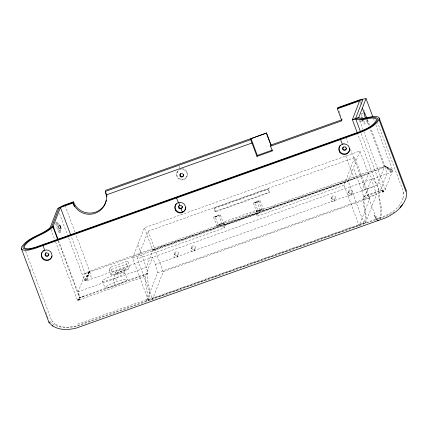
<?xml version="1.0" encoding="UTF-8"?>
<svg xmlns="http://www.w3.org/2000/svg" width="428" height="428" viewBox="0 0 428 428"><rect width="100%" height="100%" fill="white"/><g stroke="black" fill="none" stroke-linecap="round" stroke-linejoin="round"><path stroke-width="0.32" stroke-dasharray="2.14 1.6" d="M145.22 276.317C144.514 284.818 149.292 293.121 146.451 301.526L157.563 272.748L155.278 264.461L152.582 257.249L145.22 276.317L79.945 299.573L78.458 299.728L76.954 299.006L55.581 241.831M137.811 244.741L146.296 267.436L147.89 273.208C145.948 282.18 152.438 291.463 148.323 300.135L363.944 223.314C368.059 214.642 361.569 205.36 363.511 196.388L361.917 190.615L353.432 167.92M364.009 198.367C363.297 206.868 368.08 215.172 365.239 223.577L376.351 194.799L374.067 186.517L371.37 179.3L364.009 198.367L383.488 191.428L384.724 190.61L392.722 170.537L376.03 125.302M363.201 120.434L360.092 121.67L360.039 120.953M376.035 219.152C387.286 215.851 400.779 209.18 403.385 196.613M403.583 193.836L403.679 192.429L377.747 123.066M385.361 189.604L364.019 131.942M403.283 198.105L403.679 192.429M383.033 192.322L383.221 190.695L383.873 191.311M79.367 299.6L79.11 298.872L79.244 300.643L78.763 298.846L79.464 298.899L79.244 300.643L78.18 299.375L77.404 300.493M382.461 191.616L382.862 190.497L382.562 192.579L382.643 190.733L382.562 192.579L383.221 190.695L383.713 191.664M68.576 237.829L84.316 279.939L85.183 280.538L87.307 280.506L89.554 271.106L76.007 234.876M86.547 280.65L89.554 271.106L384.831 165.904L392.76 170.05M77.762 300.665L78.18 299.375L78.715 300.745M147.644 273.856L79.571 298.113L79.817 297.465L78.222 291.693L85.177 273.685L71.166 236.219M80.871 297.471L81.042 297.027M109.252 270.218L110.381 267.297L127.737 261.112L129.614 266.125L128.486 269.051L111.125 275.236L109.252 270.218L126.608 264.033L127.737 261.112M111.125 275.236L112.254 272.31L110.381 267.297M148.323 300.135L132.632 258.159L144.348 227.808L359.969 150.988L368.455 173.682L377.421 185.094L379.015 190.867C377.041 199.785 383.611 209.073 379.422 217.654L378.555 218.259L377.576 218.162L375.575 215.947M148.088 231.184L163.223 271.652L152.523 299.365L137.388 258.897L148.088 231.184L354.742 157.558L369.872 198.025L359.172 225.738L344.042 185.271L354.742 157.558M176.989 172.398L177.213 171.805M153.251 249.433L146.296 267.436L78.222 291.693M186.79 176.946A5.404 5.318 21.1 0 0 181.386 169.36A5.404 5.318 21.1 0 0 177.492 177.711A5.404 5.318 21.1 0 0 186.79 176.946L187.02 176.352M174.009 254.928L174.806 252.862M177.604 256.591A1.98 1.953 21.1 0 0 175.619 253.815A1.98 1.953 21.1 0 0 174.191 256.875A1.98 1.953 21.1 0 0 177.604 256.591L178.401 254.526A1.98 1.953 21.1 0 0 176.416 251.744A1.98 1.953 21.1 0 0 174.988 254.81A1.98 1.953 21.1 0 0 178.401 254.526M190.963 248.887L191.76 246.822M194.558 250.551A1.98 1.953 21.1 0 0 192.573 247.775A1.98 1.953 21.1 0 0 191.145 250.835A1.98 1.953 21.1 0 0 194.558 250.551L195.355 248.486A1.98 1.953 21.1 0 0 193.37 245.704A1.98 1.953 21.1 0 0 191.942 248.77A1.98 1.953 21.1 0 0 195.355 248.486M214.027 208.586L214.251 207.997L268.185 188.78L269.431 192.124L269.207 192.718L215.279 211.93L214.027 208.586L267.955 189.374L268.185 188.78M215.279 211.93L215.503 211.341L214.251 207.997M344.042 185.271L257.249 216.194L258.33 213.401L257.078 210.057L224.01 221.838L222.929 224.63L224.181 227.974L137.388 258.897M224.181 227.974L225.262 225.181L224.01 221.838M257.078 210.057L256.003 212.85L257.249 216.194M331.01 198.988L331.807 196.923M334.605 200.657A1.98 1.953 21.1 0 0 332.626 197.875A1.98 1.953 21.1 0 0 331.197 200.935A1.98 1.953 21.1 0 0 334.605 200.657L335.402 198.592A1.98 1.953 21.1 0 0 333.423 195.81A1.98 1.953 21.1 0 0 331.994 198.87A1.98 1.953 21.1 0 0 335.402 198.592M363.944 223.314L348.253 181.338L359.969 150.988M347.964 192.948L348.761 190.883M351.559 194.617A1.98 1.953 21.1 0 0 349.58 191.835A1.98 1.953 21.1 0 0 348.151 194.895A1.98 1.953 21.1 0 0 351.559 194.617L352.356 192.552A1.98 1.953 21.1 0 0 350.377 189.77A1.98 1.953 21.1 0 0 348.948 192.83A1.98 1.953 21.1 0 0 352.356 192.552M85.819 280.661L89.554 271.106L82.358 274.69M87.307 280.506L390.85 172.361L392.085 171.542L392.722 170.537L384.831 165.904L370.814 128.421M85.183 280.538L89.554 271.106L91.597 278.976M84.669 280.292L89.554 271.106L84.316 279.939M380.182 219.061C384.184 210.581 378.71 201.652 379.513 192.841L386.875 173.773L384.831 165.904L392.492 171.05M215.118 216.734L218.794 215.354L221.955 223.774L219.976 224.759L218.275 225.155L215.118 216.734L218.826 215.412M218.248 225.096L221.955 223.774M254.928 202.551L258.608 201.165L261.765 209.592L259.785 210.576L258.084 210.972L254.928 202.551L258.635 201.23M258.057 210.913L261.765 209.592M394.498 211.914L387.95 215.487L376.405 219.601M83.738 296.069L79.571 298.113L58.304 241.237M55.822 222.63L57.229 222.127M360.89 113.939L363.137 113.136M59.267 232.779L60.674 232.276M362.27 119.899A5.404 0.626 70.4 0 0 364.335 124.088L367.705 122.889M215.503 211.341L269.431 192.124M85.177 273.685L384.376 167.086L370.124 128.978M132.632 258.159L348.253 181.338M225.262 225.181L258.33 213.401M112.254 272.31L129.614 266.125M155.278 264.461L374.067 186.517M147.89 273.208L79.817 297.465L58.561 240.616M363.511 196.388L379.015 190.867M363.26 197.035L382.37 190.23L361.104 133.354M157.563 272.748L376.351 194.799M163.223 271.652L369.872 198.025M77.698 324.146L149.003 298.739M148.553 299.541L364.169 222.721M375.404 219.377L76.377 325.917C69.234 327.575 60.685 328.297 54.559 323.552M375.784 219.821L77.944 325.933C68.699 328.078 56.758 329.052 49.814 321.284M153.154 249.679L368.455 173.682L384.376 167.086L377.421 185.094L361.917 190.615L368.455 173.682L152.833 250.503L144.348 227.808M153.149 249.69L354.298 178.727L345.813 156.033M382.37 190.23L379.005 190.893L357.738 134.018M390.85 172.361L384.831 165.904L392.085 171.542M384.831 165.904L391.524 171.992M25.643 251.177L51.579 320.54L52.403 321.364M51.579 320.54L55.212 324.199M363.142 120.584L362.928 120.284M360.092 121.67L359.729 121.071M362.35 117.802L361.992 117.202L361.97 117.593M58.914 226.514C56.764 222.512 61.038 233.297 59.08 226.936M373.473 118.465L374.404 120.953M360.071 99.687L361.007 102.185M361.237 102.811L362.174 105.309M363.811 109.68L364.512 111.558M367.545 119.68L369.648 125.302M360.082 102.115L360.547 103.367M366.625 119.61L369.193 126.479M359.836 120.755L363.088 129.454M339.169 111.21L340.966 116.009M341.86 118.406L342.309 119.605M346.022 137.308L348.585 144.161M350.446 149.153L374.687 213.984M267.955 189.374L269.207 192.718M260.154 200.689A3.601 0.476 -20.5 0 1 254.901 203A3.601 0.476 -20.5 0 1 255.297 201.979A3.601 0.476 -20.5 0 1 260.154 200.689L263.279 209.051A3.601 0.476 -20.5 0 1 258.025 211.362A3.601 0.476 -20.5 0 1 258.421 210.341A3.601 0.476 -20.5 0 1 263.279 209.051M257.014 201.299L260.138 209.661M253.413 203.091L256.538 211.453M220.345 214.872A3.601 0.476 -20.5 0 1 215.091 217.183A3.601 0.476 -20.5 0 1 215.487 216.161A3.601 0.476 -20.5 0 1 220.345 214.872L223.47 223.234A3.601 0.476 -20.5 0 1 218.216 225.545A3.601 0.476 -20.5 0 1 218.612 224.523A3.601 0.476 -20.5 0 1 223.47 223.234M213.604 217.274L216.729 225.636M179.15 166.139L179.803 167.894M126.608 264.033L128.486 269.051M125.613 268.811A5.601 0.738 -20.5 0 1 117.443 272.411A5.601 0.738 -20.5 0 1 118.058 270.817A5.601 0.738 -20.5 0 1 125.613 268.811L126.239 270.485A5.601 0.738 -20.5 0 1 118.069 274.08A5.601 0.738 -20.5 0 1 118.679 272.492A5.601 0.738 -20.5 0 1 126.239 270.485M124.799 272.898A11.995 1.589 -20.5 0 1 107.305 280.602A11.995 1.589 -20.5 0 1 108.621 277.194A11.995 1.589 -20.5 0 1 124.799 272.898L127.298 279.591A11.995 1.589 -20.5 0 1 109.803 287.29A11.995 1.589 -20.5 0 1 111.12 283.887A11.995 1.589 -20.5 0 1 127.298 279.591M115.127 272.55L115.753 274.22M114.335 274.931L116.833 281.624M112.815 278.863L115.314 285.556M102.351 280.896L104.849 287.589M65.029 205.515L75.071 232.377M59.465 213.47L67.41 234.71M50.932 229.403L54.65 239.343M29.917 269.485L30.613 271.352M45.983 312.456L46.679 314.323M47.38 316.19L48.284 318.614M383.221 190.695L383.424 192.012M78.18 299.375L78.212 300.75M363.848 120.755A5.404 0.626 70.4 0 1 364.335 124.088M361.794 118.572A5.404 0.626 70.4 0 1 360.815 115.111M361.157 114.228A5.404 0.626 70.4 0 1 362.955 118.128M181.616 168.766A5.404 5.318 21.1 0 1 187.373 175.33A5.404 5.318 21.1 0 1 179.316 178.604A5.404 5.318 21.1 0 1 178.626 169.98M345.407 146.472A1.803 1.771 21.1 0 1 345.803 146.724M55.667 222.688A5.404 0.626 70.4 0 1 58.647 229.023A5.404 0.626 70.4 0 1 58.486 231.607A5.404 0.626 70.4 0 1 55.645 223.084M60.188 228.943A5.404 0.626 70.4 0 1 60.038 231.377A5.404 0.626 70.4 0 1 57.159 223.298A5.404 0.626 70.4 0 1 58.797 225.048M367.219 119.556A5.404 0.626 70.4 0 1 367.796 122.9A5.404 0.626 70.4 0 1 366.138 119.968M342.55 143.653A5.404 5.318 21.1 0 1 345.332 143.423"/><path stroke-width="0.64" d="M402.662 204.568C398.5 210.597 392.257 214.669 385.767 217.825L76.366 328.057C67.046 330.427 55.094 330.603 48.813 322.027L21.4 248.705L21.534 247.063C28.2 236.946 41.58 235.448 50.237 227.536L57.598 208.468L64.794 204.889L73.456 201.802A17.291 17.024 21.1 0 0 90.608 213.074A17.291 17.024 21.1 0 0 106.385 200.315M399.945 207.569L403.92 202.76L406.151 197.806L406.482 193.055L379.053 119.685L379.187 118.042L378.149 116.924C371.729 114.854 365.068 120.124 358.675 117.647L366.036 98.579L360.071 99.687L337.826 107.615L337.371 108.792L341.854 120.787L270.566 146.183L272.331 150.913L256.966 156.391L250.712 139.667L251.076 138.72L266.537 133.012L105.818 190.273L105.358 191.455L106.363 195.805A17.291 17.024 21.1 0 1 95.182 213.272A17.291 17.024 21.1 0 1 75.109 206.943L73.011 203.011L73.456 201.802M337.596 108.204L359.841 100.275L362.826 99.724L355.577 118.503L357.273 118.342C363.789 121.552 372.157 113.987 377.764 118.786L377.854 119.631C374.179 126.346 366.395 129.251 359.739 132.145L35.594 247.63C31.763 248.422 26.862 250.947 23.31 248.277L22.866 247.1C28.954 236.497 43.33 235.443 51.66 227.065L59.021 207.997L62.616 206.21L73.231 202.391M357.273 132.771L352.367 119.647L355.727 118.979C362.142 121.916 368.995 116.742 375.479 118.385L376.346 119.316L376.233 120.691C372.579 126.463 365.742 129.203 359.68 131.733L36.3 246.945C32.726 248.005 28.837 249.508 25.108 248.358L24.241 247.427L24.353 246.057C31.356 236.513 44.582 235.052 52.928 226.861L60.428 207.494L73.011 203.011L74.253 206.328L74.697 206.168M181.274 208.179L181.049 208.773L182.296 212.117M256.966 156.391L257.33 155.439L251.076 138.72M270.566 146.183L271.02 145.006L266.537 133.012M379.053 119.685C374.671 126.602 366.486 129.882 359.226 132.915L35.84 248.128C31.56 249.396 26.905 251.199 22.438 249.818L21.4 248.705M51.66 227.065L53.056 226.535M250.712 139.667L105.358 191.455L106.609 194.799M337.371 108.792L359.616 100.869L352.367 119.647L358.787 117.358M106.165 194.959L251.964 143.011M271.02 145.006L341.683 119.829M257.33 155.439L272.7 149.966M378.86 220.281L377.694 220.169L376.48 219.227L374.233 215.166M52.136 325.382L52.917 326.152M48.813 322.027L49.803 323.012M379.187 118.042L406.6 191.364M366.036 98.579L372.777 116.603M362.356 108.113L364.105 112.794M355.727 118.979L360.403 131.482M340.57 139.56L342.325 144.241M266.446 133.242L270.935 145.236M178.546 202.08L179.797 205.429M176.566 197.993L178.321 202.674M60.428 207.494L70.7 234.972M53.19 226.246L58.096 239.364M52.928 226.861L57.603 239.359M43.003 245.576L44.758 250.257M185.64 208.5A5.404 5.318 21.1 0 1 177.962 211.817A5.404 5.318 21.1 0 1 176.272 203.653M185.816 207.12A5.404 5.318 21.1 0 1 185.736 208.045M182.44 206.36A1.803 1.771 21.1 0 1 180.118 208.201A1.803 1.771 21.1 0 1 179.268 205.36M52.077 256.083A5.404 5.318 21.1 0 1 45.047 259.684A5.404 5.318 21.1 0 1 41.96 252.413M42.709 251.241A5.404 5.318 21.1 0 1 43.367 250.583M346.445 147.933A1.803 1.771 21.1 0 1 344.123 149.768A1.803 1.771 21.1 0 1 343.272 146.927M106.866 195.259A17.291 17.024 21.1 0 1 106.888 196.538M48.878 253.948A1.803 1.771 21.1 0 1 46.786 255.842A1.803 1.771 21.1 0 1 45.454 253.339M45.705 252.948A1.803 1.771 21.1 0 1 46.047 252.632M365.48 118.262A5.404 0.626 70.4 0 1 364.169 112.725A5.404 0.626 70.4 0 1 366.646 117.812M183.708 174.592A1.803 1.771 21.1 0 1 181.386 176.432A1.803 1.771 21.1 0 1 180.53 173.591M349.794 148.227A5.404 5.318 21.1 0 1 342.839 153.743A5.404 5.318 21.1 0 1 340.276 145.226M59.749 225.053L60.947 228.418L59.749 225.053M175.796 210.726A5.404 5.318 21.1 0 0 185.094 209.961A5.404 5.318 21.1 0 0 179.69 202.38A5.404 5.318 21.1 0 0 175.796 210.726M178.958 208.11A1.803 1.771 21.1 0 0 182.055 207.858A1.803 1.771 21.1 0 0 180.252 205.328A1.803 1.771 21.1 0 0 178.958 208.11M42.233 258.314A5.404 5.318 21.1 0 0 51.531 257.549A5.404 5.318 21.1 0 0 46.128 249.963A5.404 5.318 21.1 0 0 42.233 258.314M342.962 149.682A1.803 1.771 21.1 0 0 346.059 149.426A1.803 1.771 21.1 0 0 344.262 146.895A1.803 1.771 21.1 0 0 342.962 149.682M45.395 255.698A1.803 1.771 21.1 0 0 48.492 255.441A1.803 1.771 21.1 0 0 46.689 252.916A1.803 1.771 21.1 0 0 45.395 255.698M339.8 152.298A5.404 5.318 21.1 0 0 349.098 151.533A5.404 5.318 21.1 0 0 343.695 143.947A5.404 5.318 21.1 0 0 339.8 152.298M180.22 176.347A1.803 1.771 21.1 0 0 183.323 176.09A1.803 1.771 21.1 0 0 181.52 173.559A1.803 1.771 21.1 0 0 180.22 176.347"/></g></svg>
